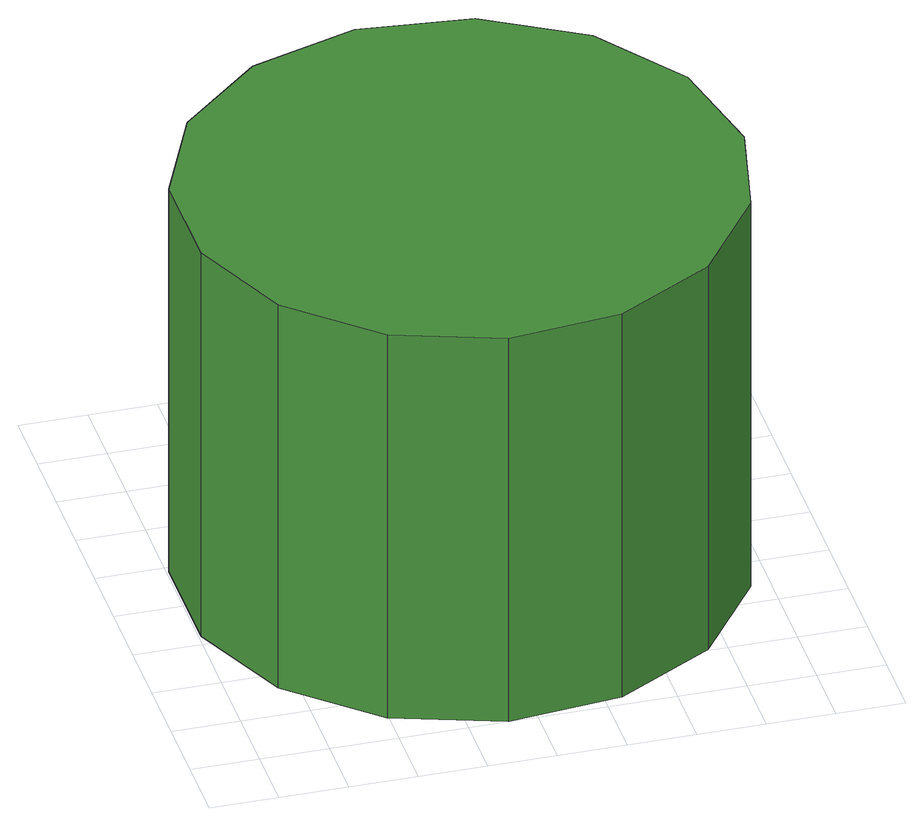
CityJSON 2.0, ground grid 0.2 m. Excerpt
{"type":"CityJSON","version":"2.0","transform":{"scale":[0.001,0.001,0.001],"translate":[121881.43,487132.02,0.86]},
"CityObjects":{
"tree1":{"type":"SolitaryVegetationObject","attributes":{"function":"something"},"geometry":[{"type":"MultiSurface","lod":"1","boundaries":[[[0,1,2,3,4,5,6,7,8,9,10,11,12,13,14]],[[15,16,17,18,19,20,21,22,23,24,25,26,27,28,29]],[[0,29,28,1]],[[1,28,27,2]],[[2,27,26,3]],[[3,26,25,4]],[[4,25,24,5]],[[5,24,23,6]],[[6,23,22,7]],[[7,22,21,8]],[[8,21,20,9]],[[9,20,19,10]],[[10,19,18,11]],[[11,18,17,12]],[[12,17,16,13]],[[13,16,15,14]],[[14,15,29,0]]]}]}
},
"vertices":[
[1613,810,1276],[1542,1140,1276],[1344,1413,1276],[1052,1582,1276],[716,1617,1276],[395,1513,1276],[144,1287,1276],[7,978,1276],[7,641,1276],[144,333,1276],[395,107,1276],[716,2,1276],[1052,38,1276],[1344,206,1276],[1542,480,1276],[1542,480,6],[1344,206,6],[1052,38,6],[716,2,6],[395,107,6],[144,333,6],[7,641,6],[7,978,6],[144,1287,6],[395,1513,6],[716,1617,6],[1052,1582,6],[1344,1413,6],[1542,1140,6],[1613,810,6]
]}
